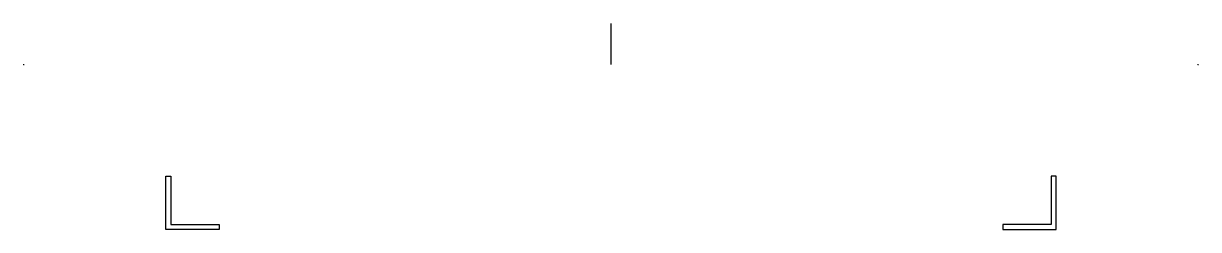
# Model space of a CAD drawing. Header units: millimetres. Extents: x -1431 to 1431, y -402 to 100.
import ezdxf

# ---------------------------------------------------------------- set-up
doc = ezdxf.new("R2010")
doc.units = ezdxf.units.MM
doc.header["$PDMODE"] = 2
doc.linetypes.add('PHANTOM', pattern=[12.7, 6.35, -1.27, 1.27, -1.27, 1.27, -1.27])
doc.layers.add('PK24E-HELPER', color=252, linetype='PHANTOM')

msp = doc.modelspace()

# ---------------------------------------------------------------- linework, layer by layer
msp.add_line((0, 0), (0, 100))
for points in [[(-1084.3, -402), (-1084.3, -272), (-1072.3, -272), (-1072.3, -390), (-954.3, -390), (-954.3, -402), (-1084.3, -402)], [(1084.3, -402), (1084.3, -272), (1072.3, -272), (1072.3, -390), (954.3, -390), (954.3, -402), (1084.3, -402)]]:
    msp.add_lwpolyline(points)
at = {"layer": 'PK24E-HELPER'}
for p in [(-1430, 0), (1430, 0)]:
    msp.add_point(p, dxfattribs=at)

doc.saveas('drawing.dxf')
